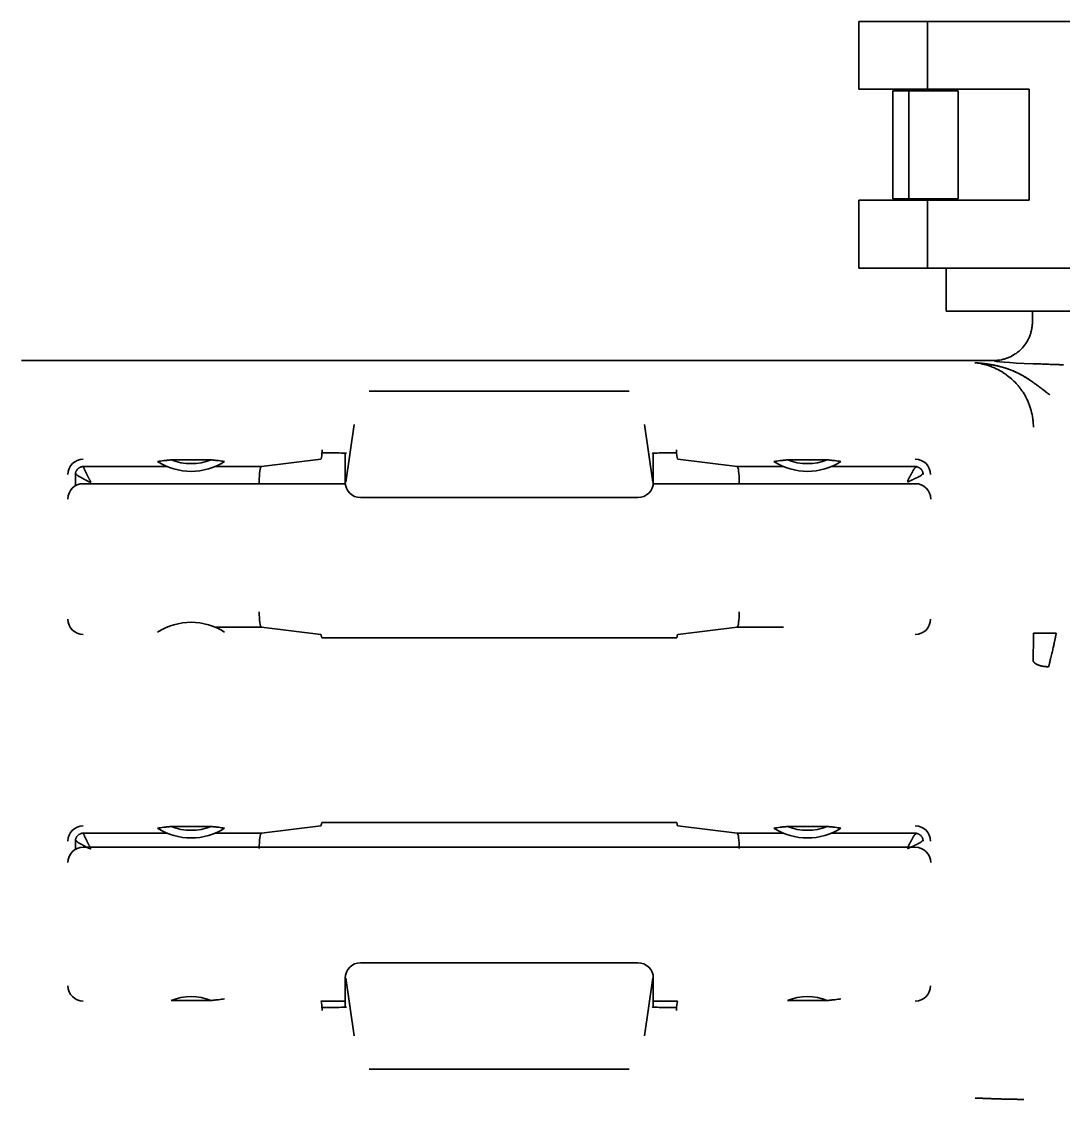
# Model space of a CAD drawing. Header units: inches. Extents: x 885 to 6823, y 710 to 5493.
# Drawn here: x 6656.46 to 6690.27, y 2264.87 to 2299.86 of the extents above; entities that cross this region are included whole.
import ezdxf

# ---------------------------------------------------------------- set-up
doc = ezdxf.new("R2010")
doc.units = ezdxf.units.IN
doc.layers.add('1', color=7, linetype='Continuous', true_color=0xffffff)

msp = doc.modelspace()

# ---------------------------------------------------------------- linework, layer by layer
at = {"layer": '1', "color": 7, "linetype": 'Continuous', "lineweight": 35}
for p, q in [((6683.629, 2299.856), (6685.609, 2299.856)), ((6683.629, 2299.856), (6683.629, 2297.656)), ((6685.609, 2299.856), (6685.858, 2299.856)), ((6685.858, 2299.856), (6699.058, 2299.856)), ((6685.858, 2299.856), (6685.858, 2297.656)), ((6685.609, 2297.656), (6683.629, 2297.656)), ((6684.728, 2297.606), (6685.248, 2297.606)), ((6684.728, 2297.606), (6684.728, 2294.106)), ((6685.248, 2297.606), (6685.248, 2294.106)), ((6685.248, 2297.606), (6686.648, 2297.606)), ((6685.858, 2297.656), (6685.609, 2297.656)), ((6685.858, 2297.656), (6689.158, 2297.656)), ((6686.458, 2297.658), (6686.458, 2297.606)), ((6686.648, 2297.606), (6686.849, 2297.606)), ((6686.849, 2294.106), (6686.849, 2297.606)), ((6689.158, 2297.656), (6689.158, 2294.056)), ((6683.629, 2294.056), (6685.609, 2294.056)), ((6683.629, 2294.056), (6683.629, 2291.856)), ((6685.248, 2294.106), (6684.728, 2294.106)), ((6686.648, 2294.106), (6685.248, 2294.106)), ((6685.609, 2294.056), (6685.858, 2294.056)), ((6689.158, 2294.056), (6685.858, 2294.056)), ((6685.858, 2294.056), (6685.858, 2291.856)), ((6686.458, 2294.107), (6686.458, 2294.058)), ((6686.849, 2294.106), (6686.648, 2294.106)), ((6685.609, 2291.856), (6683.629, 2291.856)), ((6685.858, 2291.856), (6685.609, 2291.856)), ((6699.058, 2291.856), (6685.858, 2291.856)), ((6686.458, 2291.857), (6686.458, 2290.456)), ((6686.458, 2290.456), (6692.458, 2290.456)), ((6689.258, 2290.456), (6689.258, 2290.106)), ((6656.457, 2288.856), (6688.008, 2288.856)), ((6667.738, 2287.856), (6667.995, 2287.856)), ((6667.995, 2287.856), (6675.921, 2287.856)), ((6675.921, 2287.856), (6676.179, 2287.856)), ((6666.975, 2284.906), (6667.248, 2286.78)), ((6676.668, 2286.78), (6676.942, 2284.906)), ((6661.312, 2285.629), (6662.605, 2285.629)), ((6664.238, 2285.411), (6666.166, 2285.65)), ((6666.207, 2285.856), (6666.205, 2285.855)), ((6666.207, 2285.95), (6666.207, 2285.856)), ((6666.207, 2285.856), (6666.5, 2285.856)), ((6666.958, 2285.845), (6666.958, 2284.906)), ((6676.958, 2284.906), (6676.958, 2285.845)), ((6677.416, 2285.856), (6677.71, 2285.856)), ((6677.71, 2285.856), (6677.71, 2285.95)), ((6677.712, 2285.855), (6677.71, 2285.856)), ((6677.751, 2285.65), (6679.678, 2285.411)), ((6681.312, 2285.629), (6682.605, 2285.629)), ((6658.458, 2285.411), (6661.185, 2285.411)), ((6662.731, 2285.411), (6664.238, 2285.411)), ((6679.678, 2285.411), (6681.185, 2285.411)), ((6658.203, 2284.785), (6658.203, 2285.156)), ((6658.458, 2284.856), (6666.961, 2284.856)), ((6664.169, 2284.855), (6664.169, 2284.911)), ((6676.955, 2284.856), (6685.458, 2284.856)), ((6679.747, 2284.911), (6679.747, 2284.855)), ((6667.473, 2284.406), (6667.46, 2284.406)), ((6667.753, 2284.406), (6667.473, 2284.406)), ((6676.163, 2284.406), (6667.753, 2284.406)), ((6676.443, 2284.406), (6676.163, 2284.406)), ((6676.456, 2284.406), (6676.443, 2284.406)), ((6664.238, 2280.2), (6662.731, 2280.2)), ((6666.166, 2279.961), (6664.238, 2280.2)), ((6679.678, 2280.2), (6677.751, 2279.961)), ((6681.185, 2280.2), (6679.678, 2280.2)), ((6666.199, 2279.853), (6677.72, 2279.853)), ((6661.312, 2273.729), (6662.605, 2273.729)), ((6664.238, 2273.511), (6666.166, 2273.75)), ((6677.719, 2273.858), (6666.198, 2273.858)), ((6677.751, 2273.75), (6679.678, 2273.511)), ((6681.312, 2273.729), (6682.605, 2273.729)), ((6658.458, 2273.511), (6661.185, 2273.511)), ((6662.731, 2273.511), (6664.238, 2273.511)), ((6679.678, 2273.511), (6681.185, 2273.511)), ((6658.203, 2272.985), (6658.203, 2273.256)), ((6658.458, 2273.056), (6685.458, 2273.056)), ((6667.46, 2269.306), (6667.473, 2269.306)), ((6667.473, 2269.306), (6667.753, 2269.306)), ((6667.753, 2269.306), (6676.163, 2269.306)), ((6676.163, 2269.306), (6676.443, 2269.306)), ((6676.443, 2269.306), (6676.456, 2269.306)), ((6666.958, 2268.806), (6666.958, 2267.866)), ((6667.248, 2266.931), (6666.975, 2268.806)), ((6676.942, 2268.806), (6676.668, 2266.931)), ((6676.958, 2267.866), (6676.958, 2268.806)), ((6662.605, 2268.082), (6661.312, 2268.082)), ((6666.959, 2268.056), (6666.173, 2268.056)), ((6666.205, 2267.856), (6666.207, 2267.856)), ((6666.5, 2267.856), (6666.207, 2267.856)), ((6666.207, 2267.856), (6666.207, 2267.761)), ((6677.744, 2268.056), (6676.958, 2268.056)), ((6677.71, 2267.856), (6677.416, 2267.856)), ((6677.71, 2267.856), (6677.712, 2267.856)), ((6677.71, 2267.761), (6677.71, 2267.856)), ((6682.605, 2268.082), (6681.312, 2268.082)), ((6667.995, 2265.856), (6667.738, 2265.856)), ((6675.921, 2265.856), (6667.995, 2265.856)), ((6676.179, 2265.856), (6675.921, 2265.856))]:
    msp.add_line(p, q, dxfattribs=at)
for centre, radius, start, end in [((6658.458, 2285.156), 0.495, 90, 180), ((6661.958, 2287.256), 1.75, 248.3173, 291.6827), ((6681.958, 2287.256), 1.75, 248.3179, 291.6822), ((6685.458, 2285.156), 0.495, 0, 90), ((6661.958, 2287.256), 2, 237.0634, 302.9366), ((6681.958, 2287.256), 2, 237.0635, 302.9365), ((6658.458, 2284.356), 0.5, 90, 180), ((6685.458, 2284.356), 0.5, 0, 90), ((6658.458, 2280.456), 0.495, 180, 270), ((6685.458, 2280.456), 0.495, 270, 0), ((6661.958, 2278.356), 2, 57.0633, 122.9367), ((6658.458, 2273.256), 0.495, 90, 180), ((6661.958, 2275.356), 1.75, 248.3177, 291.6823), ((6681.958, 2275.356), 1.75, 248.3177, 291.6824), ((6685.458, 2273.256), 0.495, 0, 90), ((6661.958, 2275.356), 2, 237.0634, 302.9361), ((6681.958, 2275.356), 2, 237.0634, 302.9361), ((6658.458, 2272.556), 0.5, 90, 180), ((6685.458, 2272.556), 0.5, 0, 90), ((6658.458, 2268.556), 0.495, 180, 270), ((6685.458, 2268.556), 0.495, 270, 0), ((6661.958, 2266.456), 1.75, 68.3179, 111.682), ((6681.958, 2266.456), 1.75, 68.3178, 111.6821)]:
    msp.add_arc(centre, radius, start, end, dxfattribs=at)
for centre, major_axis, ratio, start_param, end_param in [((6692.458, 2288.857), (-4.45, 0), 0.034921, 0.009805, 0.776188), ((6666.165, 2285.95), (0, 0.3), 0.140541, 3.159046, 4.390211), ((6666.165, 2285.95), (0, 0.3), 0.140541, 4.390211, 4.712389), ((6666.5, 2285.838), (-0.5, 0), 0.034921, 3.228859, 4.712389), ((6677.416, 2285.838), (-0.5, 0), 0.034921, 4.712389, 6.195919), ((6677.752, 2285.95), (0, 0.3), 0.140541, 1.570796, 1.892975), ((6677.752, 2285.95), (0, 0.3), 0.140541, 1.892975, 3.124139), ((6664.239, 2284.911), (0, 0.5), 0.140541, 0.017453, 1.570796), ((6679.677, 2284.911), (0, 0.5), 0.140541, 4.712389, 6.265732), ((6667.46, 2284.906), (0.502, 0), 0.996195, 3.141593, 4.712389), ((6676.456, 2284.906), (0.502, 0), 0.996195, 4.712389, 6.283185), ((6664.239, 2280.7), (0, 0.5), 0.140541, 1.570796, 3.124139), ((6679.677, 2280.7), (0, 0.5), 0.140541, 3.159046, 4.712389), ((6666.165, 2279.661), (0, 0.3), 0.140541, 5.412039, 6.265732), ((6677.752, 2279.661), (0, 0.3), 0.140541, 0.017453, 0.867521), ((6689.214, 2280.047), (0, 2.217), 0.034899, 4.280588, 4.695116), ((6666.165, 2274.05), (0, 0.3), 0.140541, 3.159046, 4.01396), ((6677.752, 2274.05), (0, 0.3), 0.140541, 2.269226, 3.124139), ((6664.239, 2273.011), (0, 0.5), 0.140541, 0.017453, 1.570796), ((6679.677, 2273.011), (0, 0.5), 0.140541, 4.712389, 6.265732), ((6667.46, 2268.806), (-0.502, 0), 0.996195, 4.712389, 6.283185), ((6676.456, 2268.806), (-0.502, 0), 0.996195, 3.141593, 4.712389), ((6666.165, 2267.761), (0, 0.3), 0.140541, 5.034567, 6.265732), ((6666.165, 2267.761), (0, 0.3), 0.140541, 4.712389, 5.034567), ((6666.5, 2267.873), (-0.5, 0), 0.034921, 1.570796, 3.054326), ((6677.416, 2267.873), (-0.5, 0), 0.034921, 0.087266, 1.570796), ((6677.752, 2267.761), (0, 0.3), 0.140541, 1.248618, 1.570796), ((6677.752, 2267.761), (0, 0.3), 0.140541, 0.017453, 1.248618)]:
    msp.add_ellipse(centre, major_axis=major_axis, ratio=ratio, start_param=start_param, end_param=end_param, dxfattribs=at)
for points, degree, knots in [([(6689.258, 2290.106), (6689.258, 2290.096), (6689.258, 2290.086), (6689.258, 2290.065), (6689.257, 2290.034), (6689.254, 2290.004), (6689.248, 2289.942), (6689.242, 2289.902), (6689.23, 2289.841), (6689.226, 2289.821), (6689.215, 2289.781), (6689.21, 2289.761), (6689.192, 2289.703), (6689.165, 2289.626), (6689.121, 2289.534), (6689.091, 2289.48), (6689.07, 2289.445), (6689.059, 2289.428), (6689.001, 2289.342), (6688.95, 2289.279), (6688.863, 2289.193), (6688.833, 2289.165), (6688.785, 2289.126), (6688.769, 2289.113), (6688.736, 2289.089), (6688.719, 2289.077), (6688.634, 2289.021), (6688.563, 2288.982), (6688.468, 2288.943), (6688.449, 2288.936), (6688.41, 2288.922), (6688.39, 2288.915), (6688.332, 2288.897), (6688.292, 2288.887), (6688.172, 2288.864), (6688.091, 2288.856), (6688.008, 2288.856)], 3, [0, 0, 0, 0, 0.015625, 0.015625, 0.03125, 0.0625, 0.0625, 0.125, 0.125, 0.15625, 0.15625, 0.1875, 0.1875, 0.25, 0.3125, 0.34375, 0.34375, 0.375, 0.375, 0.5, 0.5, 0.5625, 0.5625, 0.59375, 0.59375, 0.625, 0.625, 0.75, 0.75, 0.78125, 0.78125, 0.8125, 0.8125, 0.875, 0.875, 1, 1, 1, 1]), ([(6689.291, 2286.689), (6689.291, 2286.736), (6689.289, 2286.782), (6689.285, 2286.851), (6689.283, 2286.874), (6689.278, 2286.92), (6689.275, 2286.943), (6689.26, 2287.056), (6689.242, 2287.144), (6689.207, 2287.274), (6689.194, 2287.316), (6689.173, 2287.379), (6689.165, 2287.4), (6689.149, 2287.442), (6689.141, 2287.463), (6689.099, 2287.565), (6689.061, 2287.642), (6688.978, 2287.789), (6688.933, 2287.858), (6688.861, 2287.956), (6688.837, 2287.988), (6688.786, 2288.049), (6688.76, 2288.078), (6688.683, 2288.163), (6688.63, 2288.214), (6688.523, 2288.308), (6688.47, 2288.351), (6688.389, 2288.409), (6688.362, 2288.428), (6688.309, 2288.463), (6688.256, 2288.496), (6688.203, 2288.525), (6688.152, 2288.553), (6688.127, 2288.566), (6688.051, 2288.603), (6688.003, 2288.624), (6687.909, 2288.661), (6687.864, 2288.677), (6687.778, 2288.705), (6687.736, 2288.717), (6687.676, 2288.732), (6687.656, 2288.736), (6687.618, 2288.745), (6687.599, 2288.749), (6687.508, 2288.767), (6687.443, 2288.776), (6687.386, 2288.782)], 3, [0, 0, 0, 0, 0.03125, 0.03125, 0.046875, 0.046875, 0.0625, 0.0625, 0.125, 0.125, 0.15625, 0.15625, 0.171875, 0.171875, 0.1875, 0.1875, 0.25, 0.25, 0.3125, 0.3125, 0.34375, 0.34375, 0.375, 0.375, 0.4375, 0.4375, 0.5, 0.5, 0.53125, 0.53125, 0.5625, 0.59375, 0.59375, 0.625, 0.625, 0.6875, 0.6875, 0.75, 0.75, 0.8125, 0.8125, 0.84375, 0.84375, 0.875, 0.875, 1, 1, 1, 1]), ([(6689.83, 2287.736), (6689.822, 2287.743), (6689.804, 2287.756), (6689.776, 2287.776), (6689.748, 2287.798), (6689.719, 2287.819), (6689.689, 2287.842), (6689.659, 2287.865), (6689.628, 2287.889), (6689.596, 2287.914), (6689.563, 2287.939), (6689.529, 2287.964), (6689.494, 2287.99), (6689.459, 2288.017), (6689.423, 2288.043), (6689.386, 2288.071), (6689.348, 2288.098), (6689.315, 2288.122), (6689.285, 2288.144), (6689.258, 2288.163), (6689.228, 2288.184), (6689.195, 2288.207), (6689.16, 2288.231), (6689.121, 2288.257), (6689.08, 2288.283), (6689.035, 2288.311), (6688.988, 2288.339), (6688.938, 2288.367), (6688.884, 2288.396), (6688.828, 2288.426), (6688.769, 2288.455), (6688.706, 2288.484), (6688.641, 2288.513), (6688.594, 2288.532), (6688.567, 2288.543), (6688.56, 2288.546), (6688.552, 2288.549), (6688.544, 2288.552), (6688.537, 2288.555), (6688.528, 2288.558), (6688.52, 2288.561), (6688.512, 2288.564), (6688.503, 2288.567), (6688.494, 2288.57), (6688.485, 2288.574), (6688.476, 2288.577), (6688.466, 2288.58), (6688.457, 2288.584), (6688.447, 2288.587), (6688.437, 2288.59), (6688.426, 2288.594), (6688.416, 2288.597), (6688.405, 2288.601), (6688.394, 2288.604), (6688.383, 2288.608), (6688.372, 2288.611), (6688.361, 2288.615), (6688.349, 2288.618), (6688.337, 2288.622), (6688.325, 2288.626), (6688.313, 2288.629), (6688.301, 2288.633), (6688.289, 2288.636), (6688.276, 2288.64), (6688.263, 2288.643), (6688.25, 2288.647), (6688.237, 2288.65), (6688.224, 2288.654), (6688.21, 2288.657), (6688.196, 2288.661), (6688.183, 2288.664), (6688.169, 2288.668), (6688.155, 2288.671), (6688.14, 2288.675), (6688.126, 2288.678), (6688.111, 2288.681), (6688.096, 2288.685), (6688.082, 2288.688), (6688.066, 2288.691), (6688.051, 2288.694), (6688.036, 2288.698), (6688.02, 2288.701), (6688.005, 2288.704), (6687.989, 2288.707), (6687.973, 2288.71), (6687.957, 2288.713), (6687.941, 2288.716), (6687.925, 2288.719), (6687.908, 2288.722), (6687.892, 2288.725), (6687.875, 2288.728), (6687.858, 2288.73), (6687.842, 2288.733), (6687.825, 2288.736), (6687.808, 2288.738), (6687.791, 2288.741), (6687.773, 2288.743), (6687.756, 2288.746), (6687.739, 2288.748), (6687.721, 2288.75), (6687.704, 2288.752), (6687.686, 2288.755), (6687.668, 2288.757), (6687.651, 2288.759), (6687.633, 2288.761), (6687.615, 2288.763), (6687.598, 2288.765), (6687.58, 2288.766), (6687.562, 2288.768), (6687.545, 2288.77), (6687.527, 2288.771), (6687.509, 2288.773), (6687.491, 2288.774), (6687.474, 2288.776), (6687.456, 2288.777), (6687.438, 2288.778), (6687.421, 2288.78), (6687.403, 2288.781), (6687.392, 2288.782), (6687.386, 2288.782)], 3, [0, 0, 0, 0, 0.010322, 0.020917, 0.031783, 0.042918, 0.054322, 0.065992, 0.07793, 0.090135, 0.10261, 0.115357, 0.128381, 0.141688, 0.155285, 0.169182, 0.183389, 0.197921, 0.206997, 0.217185, 0.22844, 0.240748, 0.254097, 0.268481, 0.283899, 0.300353, 0.317855, 0.336423, 0.356083, 0.376874, 0.398842, 0.422037, 0.446392, 0.471925, 0.474589, 0.47733, 0.48015, 0.483047, 0.486022, 0.489076, 0.492208, 0.495419, 0.49871, 0.502079, 0.505528, 0.509058, 0.512668, 0.516358, 0.520129, 0.523977, 0.527903, 0.531906, 0.535987, 0.540146, 0.544384, 0.548699, 0.553094, 0.557567, 0.56212, 0.566752, 0.571465, 0.576258, 0.581131, 0.586086, 0.591123, 0.596241, 0.601442, 0.606726, 0.612094, 0.617545, 0.623081, 0.628703, 0.63441, 0.640203, 0.646083, 0.652051, 0.658108, 0.664253, 0.670488, 0.676814, 0.68323, 0.689739, 0.69634, 0.703035, 0.709824, 0.716709, 0.723689, 0.730767, 0.737942, 0.745217, 0.752591, 0.760066, 0.767642, 0.775321, 0.783104, 0.790992, 0.798986, 0.807087, 0.815295, 0.823613, 0.832032, 0.840543, 0.849148, 0.857845, 0.866637, 0.875524, 0.884506, 0.893584, 0.902759, 0.912032, 0.921403, 0.930873, 0.940443, 0.950113, 0.959885, 0.969758, 0.979735, 0.989815, 1, 1, 1, 1]), ([(6688.574, 2288.54), (6688.612, 2288.525), (6688.686, 2288.494), (6688.794, 2288.443), (6688.893, 2288.392), (6688.984, 2288.341), (6689.066, 2288.291), (6689.139, 2288.245), (6689.204, 2288.201), (6689.259, 2288.162), (6689.301, 2288.132), (6689.33, 2288.111), (6689.351, 2288.096), (6689.371, 2288.082), (6689.391, 2288.067), (6689.411, 2288.052), (6689.431, 2288.038), (6689.45, 2288.023), (6689.47, 2288.009), (6689.489, 2287.994), (6689.508, 2287.98), (6689.527, 2287.965), (6689.545, 2287.951), (6689.564, 2287.937), (6689.582, 2287.924), (6689.6, 2287.91), (6689.618, 2287.896), (6689.635, 2287.883), (6689.653, 2287.87), (6689.67, 2287.857), (6689.687, 2287.844), (6689.704, 2287.831), (6689.72, 2287.818), (6689.737, 2287.806), (6689.753, 2287.794), (6689.769, 2287.782), (6689.785, 2287.77), (6689.8, 2287.759), (6689.815, 2287.747), (6689.825, 2287.74), (6689.83, 2287.736)], 3, [0, 0, 0, 0, 0.091422, 0.175833, 0.253671, 0.32502, 0.389385, 0.447018, 0.498074, 0.542594, 0.580538, 0.596951, 0.613223, 0.629358, 0.645359, 0.661229, 0.676972, 0.692588, 0.70808, 0.723451, 0.738696, 0.753789, 0.768726, 0.78351, 0.798141, 0.812623, 0.826956, 0.841142, 0.855183, 0.869079, 0.882831, 0.89644, 0.909905, 0.923229, 0.936409, 0.949447, 0.962327, 0.975045, 0.987602, 1, 1, 1, 1]), ([(6690.266, 2288.716), (6690.256, 2288.716), (6690.246, 2288.716), (6690.227, 2288.717), (6690.197, 2288.717), (6690.167, 2288.718), (6690.107, 2288.72), (6690.066, 2288.721), (6689.944, 2288.725), (6689.861, 2288.728), (6689.696, 2288.735), (6689.612, 2288.738), (6689.488, 2288.743), (6689.447, 2288.744), (6689.365, 2288.746), (6689.324, 2288.747), (6689.283, 2288.748)], 3, [0, 0, 0, 0, 0.03125, 0.03125, 0.0625, 0.125, 0.125, 0.25, 0.25, 0.5, 0.5, 0.75, 0.75, 0.875, 0.875, 1, 1, 1, 1]), ([(6660.871, 2285.577), (6660.903, 2285.581), (6660.935, 2285.586), (6661.002, 2285.594), (6661.037, 2285.599), (6661.108, 2285.608), (6661.146, 2285.612), (6661.225, 2285.621), (6661.267, 2285.625), (6661.312, 2285.629)], 3, [0, 0, 0, 0, 0.25, 0.25, 0.5, 0.5, 0.75, 0.75, 1, 1, 1, 1]), ([(6662.605, 2285.629), (6662.65, 2285.625), (6662.692, 2285.621), (6662.771, 2285.612), (6662.808, 2285.608), (6662.88, 2285.599), (6662.915, 2285.594), (6662.982, 2285.586), (6663.014, 2285.581), (6663.046, 2285.577)], 3, [0, 0, 0, 0, 0.25, 0.25, 0.5, 0.5, 0.75, 0.75, 1, 1, 1, 1]), ([(6680.871, 2285.577), (6680.903, 2285.581), (6680.935, 2285.586), (6681.002, 2285.594), (6681.037, 2285.599), (6681.108, 2285.608), (6681.146, 2285.612), (6681.225, 2285.621), (6681.267, 2285.625), (6681.312, 2285.629)], 3, [0, 0, 0, 0, 0.25, 0.25, 0.5, 0.5, 0.75, 0.75, 1, 1, 1, 1]), ([(6682.605, 2285.629), (6682.65, 2285.625), (6682.692, 2285.621), (6682.771, 2285.612), (6682.808, 2285.608), (6682.88, 2285.599), (6682.915, 2285.594), (6682.982, 2285.586), (6683.014, 2285.581), (6683.046, 2285.577)], 3, [0, 0, 0, 0, 0.25, 0.25, 0.5, 0.5, 0.75, 0.75, 1, 1, 1, 1]), ([(6658.203, 2285.156), (6658.203, 2285.172), (6658.205, 2285.189), (6658.21, 2285.214), (6658.212, 2285.222), (6658.217, 2285.238), (6658.223, 2285.255), (6658.231, 2285.27), (6658.239, 2285.285), (6658.244, 2285.293), (6658.258, 2285.314), (6658.27, 2285.327), (6658.288, 2285.345), (6658.295, 2285.351), (6658.309, 2285.362), (6658.323, 2285.372), (6658.338, 2285.38), (6658.353, 2285.388), (6658.361, 2285.391), (6658.385, 2285.4), (6658.401, 2285.404), (6658.426, 2285.409), (6658.434, 2285.41), (6658.45, 2285.411), (6658.458, 2285.411), (6658.465, 2285.411)], 3, [0, 0, 0, 0, 0.125, 0.125, 0.1875, 0.1875, 0.25, 0.3125, 0.3125, 0.375, 0.375, 0.5, 0.5, 0.5625, 0.5625, 0.625, 0.6875, 0.6875, 0.75, 0.75, 0.875, 0.875, 0.9375, 0.9375, 1, 1, 1, 1]), ([(6658.458, 2285.411), (6658.458, 2285.41), (6658.459, 2285.41), (6658.459, 2285.409), (6658.459, 2285.408), (6658.46, 2285.407), (6658.461, 2285.405), (6658.461, 2285.403), (6658.462, 2285.402), (6658.463, 2285.4), (6658.464, 2285.397), (6658.465, 2285.395), (6658.466, 2285.392), (6658.467, 2285.389), (6658.469, 2285.386), (6658.47, 2285.383), (6658.472, 2285.38), (6658.473, 2285.376), (6658.475, 2285.372), (6658.477, 2285.368), (6658.479, 2285.364), (6658.481, 2285.36), (6658.483, 2285.355), (6658.485, 2285.35), (6658.488, 2285.345), (6658.49, 2285.34), (6658.493, 2285.334), (6658.495, 2285.329), (6658.498, 2285.323), (6658.501, 2285.317), (6658.503, 2285.311), (6658.506, 2285.305), (6658.509, 2285.298), (6658.513, 2285.291), (6658.516, 2285.284), (6658.519, 2285.277), (6658.523, 2285.27), (6658.526, 2285.263), (6658.53, 2285.255), (6658.534, 2285.246), (6658.539, 2285.234), (6658.546, 2285.221), (6658.553, 2285.207), (6658.56, 2285.193), (6658.567, 2285.178), (6658.574, 2285.162), (6658.582, 2285.146), (6658.591, 2285.129), (6658.599, 2285.112), (6658.608, 2285.094), (6658.617, 2285.076), (6658.627, 2285.057), (6658.637, 2285.037), (6658.647, 2285.017), (6658.658, 2284.997), (6658.668, 2284.976), (6658.68, 2284.955), (6658.691, 2284.933), (6658.699, 2284.918), (6658.703, 2284.911)], 3, [0, 0, 0, 0, 0.035799, 0.047787, 0.059806, 0.071855, 0.083935, 0.096049, 0.108196, 0.120378, 0.132596, 0.144851, 0.157144, 0.169476, 0.181847, 0.19426, 0.206714, 0.219211, 0.231751, 0.244336, 0.256967, 0.269644, 0.282368, 0.295141, 0.307962, 0.320834, 0.333757, 0.346731, 0.359758, 0.372838, 0.385972, 0.399161, 0.412406, 0.425708, 0.439067, 0.452484, 0.46596, 0.479496, 0.493092, 0.506749, 0.52844, 0.550594, 0.573213, 0.596299, 0.619855, 0.643883, 0.668385, 0.693363, 0.718819, 0.744755, 0.771172, 0.798071, 0.825455, 0.853325, 0.881681, 0.910526, 0.93986, 0.969684, 1, 1, 1, 1]), ([(6685.214, 2284.911), (6685.214, 2284.912), (6685.213, 2284.913), (6685.213, 2284.914), (6685.212, 2284.916), (6685.212, 2284.918), (6685.212, 2284.921), (6685.212, 2284.923), (6685.212, 2284.926), (6685.212, 2284.928), (6685.212, 2284.931), (6685.213, 2284.934), (6685.214, 2284.938), (6685.214, 2284.941), (6685.215, 2284.945), (6685.216, 2284.949), (6685.218, 2284.953), (6685.219, 2284.957), (6685.221, 2284.962), (6685.222, 2284.966), (6685.224, 2284.971), (6685.226, 2284.976), (6685.228, 2284.981), (6685.23, 2284.986), (6685.233, 2284.992), (6685.235, 2284.998), (6685.238, 2285.003), (6685.241, 2285.009), (6685.244, 2285.016), (6685.247, 2285.022), (6685.25, 2285.028), (6685.254, 2285.035), (6685.257, 2285.042), (6685.261, 2285.049), (6685.265, 2285.056), (6685.269, 2285.063), (6685.273, 2285.07), (6685.277, 2285.078), (6685.281, 2285.085), (6685.285, 2285.091), (6685.288, 2285.098), (6685.292, 2285.105), (6685.296, 2285.111), (6685.299, 2285.117), (6685.302, 2285.124), (6685.306, 2285.13), (6685.309, 2285.135), (6685.312, 2285.141), (6685.315, 2285.147), (6685.319, 2285.152), (6685.322, 2285.157), (6685.324, 2285.163), (6685.327, 2285.168), (6685.33, 2285.173), (6685.333, 2285.177), (6685.335, 2285.182), (6685.338, 2285.186), (6685.34, 2285.191), (6685.343, 2285.195), (6685.345, 2285.199), (6685.347, 2285.203), (6685.349, 2285.207), (6685.352, 2285.211), (6685.354, 2285.215), (6685.356, 2285.218), (6685.357, 2285.222), (6685.359, 2285.225), (6685.361, 2285.228), (6685.363, 2285.231), (6685.364, 2285.234), (6685.366, 2285.237), (6685.367, 2285.24), (6685.368, 2285.243), (6685.37, 2285.245), (6685.371, 2285.248), (6685.372, 2285.25), (6685.374, 2285.255), (6685.377, 2285.261), (6685.381, 2285.27), (6685.385, 2285.278), (6685.389, 2285.286), (6685.394, 2285.294), (6685.398, 2285.302), (6685.403, 2285.309), (6685.407, 2285.316), (6685.412, 2285.323), (6685.417, 2285.33), (6685.422, 2285.337), (6685.427, 2285.343), (6685.432, 2285.349), (6685.437, 2285.355), (6685.442, 2285.36), (6685.447, 2285.365), (6685.453, 2285.37), (6685.458, 2285.375), (6685.464, 2285.379), (6685.469, 2285.383), (6685.474, 2285.387), (6685.478, 2285.39), (6685.482, 2285.393), (6685.485, 2285.395), (6685.487, 2285.397), (6685.488, 2285.399), (6685.489, 2285.401), (6685.489, 2285.402), (6685.488, 2285.404), (6685.487, 2285.405), (6685.485, 2285.406), (6685.482, 2285.407), (6685.479, 2285.408), (6685.475, 2285.408), (6685.47, 2285.409), (6685.464, 2285.409), (6685.46, 2285.409), (6685.458, 2285.41)], 3, [0, 0, 0, 0, 0.002036, 0.004206, 0.00654, 0.00906, 0.011784, 0.014727, 0.017899, 0.021311, 0.02497, 0.028881, 0.033049, 0.037478, 0.042173, 0.047135, 0.052366, 0.05787, 0.063648, 0.0697, 0.076029, 0.082636, 0.089522, 0.096686, 0.104132, 0.111858, 0.119866, 0.128156, 0.136729, 0.145585, 0.154725, 0.164149, 0.173857, 0.18385, 0.194128, 0.204691, 0.215337, 0.225816, 0.23613, 0.246276, 0.256256, 0.266069, 0.275716, 0.285196, 0.294509, 0.303656, 0.312637, 0.321451, 0.330098, 0.33858, 0.346895, 0.355044, 0.363027, 0.370843, 0.378494, 0.385979, 0.393297, 0.40045, 0.407437, 0.414259, 0.420915, 0.427405, 0.433731, 0.439891, 0.445886, 0.451715, 0.457381, 0.462881, 0.468217, 0.473389, 0.478397, 0.483241, 0.487921, 0.492439, 0.496793, 0.500985, 0.505015, 0.52063, 0.536288, 0.551989, 0.567734, 0.583524, 0.599359, 0.615239, 0.631166, 0.64714, 0.663162, 0.679232, 0.695351, 0.711519, 0.727737, 0.744006, 0.760326, 0.776698, 0.793122, 0.8096, 0.82613, 0.840343, 0.853806, 0.866544, 0.87859, 0.889981, 0.90076, 0.910979, 0.920699, 0.92999, 0.938932, 0.947617, 0.956141, 0.96461, 0.973129, 0.981802, 0.990729, 1, 1, 1, 1]), ([(6685.458, 2285.41), (6685.474, 2285.41), (6685.491, 2285.409), (6685.515, 2285.404), (6685.524, 2285.402), (6685.54, 2285.397), (6685.556, 2285.391), (6685.571, 2285.384), (6685.586, 2285.376), (6685.593, 2285.372), (6685.614, 2285.357), (6685.627, 2285.347), (6685.645, 2285.328), (6685.651, 2285.322), (6685.662, 2285.309), (6685.672, 2285.295), (6685.68, 2285.281), (6685.688, 2285.266), (6685.692, 2285.258), (6685.701, 2285.235), (6685.706, 2285.219), (6685.71, 2285.195), (6685.711, 2285.187), (6685.713, 2285.171), (6685.713, 2285.163), (6685.713, 2285.156)], 3, [0, 0, 0, 0, 0.125, 0.125, 0.1875, 0.1875, 0.25, 0.3125, 0.3125, 0.375, 0.375, 0.5, 0.5, 0.5625, 0.5625, 0.625, 0.6875, 0.6875, 0.75, 0.75, 0.875, 0.875, 0.9375, 0.9375, 1, 1, 1, 1]), ([(6658.703, 2284.911), (6658.702, 2284.911), (6658.701, 2284.911), (6658.699, 2284.91), (6658.698, 2284.909), (6658.695, 2284.909), (6658.693, 2284.909), (6658.691, 2284.909), (6658.688, 2284.909), (6658.686, 2284.909), (6658.683, 2284.91), (6658.679, 2284.91), (6658.676, 2284.911), (6658.673, 2284.912), (6658.669, 2284.913), (6658.665, 2284.914), (6658.661, 2284.915), (6658.657, 2284.916), (6658.652, 2284.918), (6658.648, 2284.92), (6658.643, 2284.921), (6658.638, 2284.923), (6658.633, 2284.925), (6658.627, 2284.928), (6658.622, 2284.93), (6658.616, 2284.933), (6658.61, 2284.935), (6658.604, 2284.938), (6658.598, 2284.941), (6658.592, 2284.944), (6658.585, 2284.948), (6658.579, 2284.951), (6658.572, 2284.955), (6658.565, 2284.958), (6658.558, 2284.962), (6658.551, 2284.966), (6658.543, 2284.97), (6658.536, 2284.974), (6658.529, 2284.978), (6658.522, 2284.982), (6658.516, 2284.986), (6658.509, 2284.989), (6658.503, 2284.993), (6658.496, 2284.996), (6658.49, 2285), (6658.484, 2285.003), (6658.478, 2285.006), (6658.473, 2285.01), (6658.467, 2285.013), (6658.462, 2285.016), (6658.456, 2285.019), (6658.451, 2285.022), (6658.446, 2285.025), (6658.441, 2285.027), (6658.436, 2285.03), (6658.432, 2285.033), (6658.427, 2285.035), (6658.423, 2285.038), (6658.419, 2285.04), (6658.415, 2285.042), (6658.411, 2285.045), (6658.407, 2285.047), (6658.403, 2285.049), (6658.399, 2285.051), (6658.396, 2285.053), (6658.392, 2285.055), (6658.389, 2285.056), (6658.386, 2285.058), (6658.383, 2285.06), (6658.38, 2285.061), (6658.377, 2285.063), (6658.374, 2285.064), (6658.371, 2285.066), (6658.369, 2285.067), (6658.366, 2285.068), (6658.364, 2285.069), (6658.359, 2285.071), (6658.353, 2285.074), (6658.344, 2285.078), (6658.336, 2285.082), (6658.328, 2285.087), (6658.32, 2285.091), (6658.312, 2285.095), (6658.305, 2285.1), (6658.298, 2285.105), (6658.291, 2285.109), (6658.284, 2285.114), (6658.277, 2285.119), (6658.271, 2285.124), (6658.265, 2285.129), (6658.259, 2285.134), (6658.254, 2285.139), (6658.249, 2285.145), (6658.244, 2285.15), (6658.239, 2285.156), (6658.234, 2285.161), (6658.231, 2285.167), (6658.227, 2285.172), (6658.224, 2285.176), (6658.221, 2285.179), (6658.219, 2285.182), (6658.217, 2285.184), (6658.215, 2285.185), (6658.213, 2285.186), (6658.211, 2285.186), (6658.21, 2285.185), (6658.209, 2285.184), (6658.208, 2285.182), (6658.207, 2285.179), (6658.206, 2285.176), (6658.206, 2285.172), (6658.205, 2285.167), (6658.205, 2285.162), (6658.204, 2285.158), (6658.204, 2285.156)], 3, [0, 0, 0, 0, 0.002036, 0.004206, 0.00654, 0.00906, 0.011784, 0.014727, 0.017899, 0.021311, 0.02497, 0.028881, 0.033049, 0.037478, 0.042173, 0.047135, 0.052366, 0.05787, 0.063648, 0.0697, 0.076029, 0.082636, 0.089522, 0.096687, 0.104132, 0.111858, 0.119866, 0.128156, 0.136729, 0.145585, 0.154725, 0.164149, 0.173857, 0.18385, 0.194128, 0.204691, 0.215337, 0.225817, 0.23613, 0.246276, 0.256256, 0.266069, 0.275716, 0.285196, 0.294509, 0.303656, 0.312637, 0.321451, 0.330098, 0.33858, 0.346895, 0.355044, 0.363027, 0.370843, 0.378494, 0.385979, 0.393297, 0.40045, 0.407437, 0.414259, 0.420915, 0.427406, 0.433731, 0.439891, 0.445886, 0.451716, 0.457381, 0.462881, 0.468217, 0.473389, 0.478397, 0.483241, 0.487921, 0.492439, 0.496793, 0.500985, 0.505015, 0.52063, 0.536288, 0.551989, 0.567735, 0.583524, 0.599359, 0.61524, 0.631167, 0.647141, 0.663162, 0.679232, 0.695351, 0.711519, 0.727737, 0.744006, 0.760326, 0.776698, 0.793123, 0.8096, 0.82613, 0.840343, 0.853806, 0.866544, 0.87859, 0.889981, 0.90076, 0.910979, 0.920699, 0.92999, 0.938932, 0.947617, 0.956141, 0.96461, 0.973129, 0.981802, 0.990729, 1, 1, 1, 1]), ([(6685.713, 2285.156), (6685.713, 2285.157), (6685.713, 2285.159), (6685.713, 2285.162), (6685.713, 2285.165), (6685.713, 2285.168), (6685.712, 2285.17), (6685.712, 2285.172), (6685.712, 2285.174), (6685.711, 2285.176), (6685.711, 2285.178), (6685.711, 2285.179), (6685.71, 2285.18), (6685.709, 2285.181), (6685.709, 2285.182), (6685.708, 2285.182), (6685.707, 2285.183), (6685.707, 2285.183), (6685.706, 2285.183), (6685.705, 2285.182), (6685.704, 2285.181), (6685.703, 2285.181), (6685.701, 2285.18), (6685.7, 2285.178), (6685.699, 2285.177), (6685.697, 2285.175), (6685.696, 2285.173), (6685.694, 2285.171), (6685.692, 2285.168), (6685.69, 2285.166), (6685.688, 2285.163), (6685.686, 2285.16), (6685.684, 2285.158), (6685.682, 2285.155), (6685.679, 2285.153), (6685.677, 2285.15), (6685.674, 2285.147), (6685.672, 2285.145), (6685.669, 2285.142), (6685.666, 2285.14), (6685.663, 2285.137), (6685.661, 2285.135), (6685.658, 2285.132), (6685.655, 2285.13), (6685.651, 2285.127), (6685.648, 2285.125), (6685.645, 2285.123), (6685.642, 2285.12), (6685.638, 2285.118), (6685.635, 2285.115), (6685.631, 2285.113), (6685.628, 2285.111), (6685.624, 2285.108), (6685.62, 2285.106), (6685.616, 2285.104), (6685.613, 2285.102), (6685.609, 2285.099), (6685.605, 2285.097), (6685.601, 2285.095), (6685.596, 2285.093), (6685.592, 2285.091), (6685.588, 2285.088), (6685.584, 2285.086), (6685.579, 2285.084), (6685.575, 2285.082), (6685.57, 2285.08), (6685.566, 2285.078), (6685.56, 2285.075), (6685.553, 2285.072), (6685.543, 2285.067), (6685.531, 2285.061), (6685.518, 2285.055), (6685.504, 2285.047), (6685.487, 2285.039), (6685.469, 2285.03), (6685.448, 2285.02), (6685.426, 2285.009), (6685.402, 2284.997), (6685.375, 2284.985), (6685.347, 2284.972), (6685.32, 2284.959), (6685.296, 2284.948), (6685.275, 2284.938), (6685.257, 2284.93), (6685.242, 2284.924), (6685.23, 2284.918), (6685.222, 2284.915), (6685.217, 2284.912), (6685.215, 2284.911), (6685.214, 2284.911)], 3, [0, 0, 0, 0, 0.005316, 0.010542, 0.015696, 0.020796, 0.025861, 0.030913, 0.03597, 0.041053, 0.046182, 0.051376, 0.056652, 0.062029, 0.067524, 0.073151, 0.078926, 0.084862, 0.090971, 0.097265, 0.103754, 0.110447, 0.117354, 0.124481, 0.131837, 0.139427, 0.147257, 0.155334, 0.163661, 0.172235, 0.180869, 0.189491, 0.1981, 0.206697, 0.215283, 0.223856, 0.232417, 0.240966, 0.249503, 0.258028, 0.266541, 0.275042, 0.283531, 0.292008, 0.300474, 0.308927, 0.317369, 0.325799, 0.334218, 0.342625, 0.35102, 0.359403, 0.367775, 0.376136, 0.384485, 0.392823, 0.401149, 0.409464, 0.417767, 0.426059, 0.43434, 0.44261, 0.450868, 0.459115, 0.467351, 0.475576, 0.48379, 0.491993, 0.506755, 0.52381, 0.543164, 0.564821, 0.588783, 0.615053, 0.643632, 0.674521, 0.707721, 0.743232, 0.781056, 0.821192, 0.858696, 0.891791, 0.920478, 0.944755, 0.964623, 0.980081, 0.99113, 0.99777, 1, 1, 1, 1]), ([(6689.291, 2280.008), (6689.292, 2280.008), (6689.299, 2280.008), (6689.324, 2280.008), (6689.341, 2280.008), (6689.385, 2280.008), (6689.412, 2280.008), (6689.473, 2280.008), (6689.507, 2280.008), (6689.581, 2280.008), (6689.621, 2280.008), (6689.703, 2280.008), (6689.746, 2280.008), (6689.831, 2280.008), (6689.874, 2280.008), (6689.956, 2280.008), (6689.996, 2280.008), (6690.033, 2280.008)], 3, [0, 0, 0, 0, 0.125, 0.125, 0.25, 0.25, 0.375, 0.375, 0.5, 0.5, 0.625, 0.625, 0.75, 0.75, 0.875, 0.875, 1, 1, 1, 1]), ([(6690.033, 2280.008), (6690.032, 2280.001), (6690.029, 2279.986), (6690.025, 2279.964), (6690.02, 2279.941), (6690.016, 2279.918), (6690.011, 2279.895), (6690.007, 2279.871), (6690.002, 2279.847), (6689.997, 2279.822), (6689.992, 2279.798), (6689.987, 2279.773), (6689.981, 2279.748), (6689.976, 2279.722), (6689.97, 2279.696), (6689.957, 2279.634), (6689.934, 2279.528), (6689.906, 2279.405), (6689.874, 2279.271), (6689.85, 2279.172), (6689.828, 2279.084), (6689.815, 2279.035), (6689.804, 2278.991), (6689.793, 2278.951), (6689.787, 2278.925), (6689.784, 2278.913)], 3, [0, 0, 0, 0, 0.01957, 0.03943, 0.05958, 0.08002, 0.10075, 0.121769, 0.143077, 0.164673, 0.186558, 0.208729, 0.231186, 0.253929, 0.276956, 0.300265, 0.419812, 0.56067, 0.632825, 0.787481, 0.836749, 0.882622, 0.925112, 0.964232, 1, 1, 1, 1]), ([(6689.284, 2279.119), (6689.284, 2279.117), (6689.284, 2279.114), (6689.285, 2279.11), (6689.286, 2279.106), (6689.287, 2279.101), (6689.288, 2279.097), (6689.29, 2279.093), (6689.292, 2279.088), (6689.294, 2279.084), (6689.296, 2279.08), (6689.298, 2279.075), (6689.301, 2279.071), (6689.304, 2279.067), (6689.307, 2279.063), (6689.31, 2279.059), (6689.314, 2279.055), (6689.317, 2279.05), (6689.321, 2279.046), (6689.325, 2279.042), (6689.33, 2279.038), (6689.334, 2279.034), (6689.339, 2279.031), (6689.344, 2279.027), (6689.349, 2279.023), (6689.354, 2279.019), (6689.359, 2279.015), (6689.365, 2279.012), (6689.371, 2279.008), (6689.377, 2279.005), (6689.383, 2279.001), (6689.389, 2278.998), (6689.396, 2278.994), (6689.402, 2278.991), (6689.409, 2278.988), (6689.416, 2278.984), (6689.423, 2278.981), (6689.43, 2278.978), (6689.437, 2278.975), (6689.445, 2278.972), (6689.452, 2278.969), (6689.46, 2278.966), (6689.468, 2278.963), (6689.476, 2278.961), (6689.484, 2278.958), (6689.492, 2278.955), (6689.501, 2278.953), (6689.509, 2278.95), (6689.518, 2278.948), (6689.526, 2278.946), (6689.535, 2278.944), (6689.544, 2278.941), (6689.553, 2278.939), (6689.562, 2278.937), (6689.571, 2278.935), (6689.58, 2278.934), (6689.589, 2278.932), (6689.599, 2278.93), (6689.608, 2278.929), (6689.618, 2278.927), (6689.627, 2278.926), (6689.637, 2278.924), (6689.646, 2278.923), (6689.656, 2278.922), (6689.666, 2278.921), (6689.675, 2278.919), (6689.685, 2278.918), (6689.695, 2278.918), (6689.705, 2278.917), (6689.714, 2278.916), (6689.724, 2278.915), (6689.734, 2278.915), (6689.744, 2278.914), (6689.754, 2278.914), (6689.764, 2278.914), (6689.774, 2278.913), (6689.78, 2278.913), (6689.784, 2278.913)], 3, [0, 0, 0, 0, 0.01384, 0.027666, 0.041479, 0.055278, 0.069063, 0.082835, 0.096593, 0.110337, 0.124068, 0.137784, 0.151487, 0.165177, 0.178853, 0.192515, 0.206163, 0.219798, 0.233418, 0.247026, 0.260619, 0.274199, 0.287765, 0.301318, 0.314856, 0.328382, 0.341893, 0.355391, 0.368875, 0.382345, 0.395801, 0.409244, 0.422673, 0.436089, 0.449491, 0.462879, 0.476253, 0.489614, 0.502961, 0.516294, 0.529614, 0.54292, 0.556212, 0.56949, 0.582755, 0.596006, 0.609244, 0.622468, 0.635678, 0.648874, 0.662057, 0.675226, 0.688381, 0.701522, 0.71465, 0.727765, 0.740865, 0.753952, 0.767025, 0.780084, 0.79313, 0.806162, 0.819181, 0.832185, 0.845176, 0.858153, 0.871117, 0.884067, 0.897003, 0.909926, 0.922834, 0.93573, 0.948611, 0.961479, 0.974333, 0.987173, 1, 1, 1, 1]), ([(6660.871, 2273.677), (6660.903, 2273.681), (6660.935, 2273.686), (6661.002, 2273.694), (6661.037, 2273.699), (6661.108, 2273.708), (6661.146, 2273.712), (6661.225, 2273.721), (6661.267, 2273.725), (6661.312, 2273.729)], 3, [0, 0, 0, 0, 0.25, 0.25, 0.5, 0.5, 0.75, 0.75, 1, 1, 1, 1]), ([(6662.605, 2273.729), (6662.65, 2273.725), (6662.692, 2273.721), (6662.771, 2273.712), (6662.808, 2273.708), (6662.88, 2273.699), (6662.915, 2273.694), (6662.982, 2273.686), (6663.014, 2273.681), (6663.046, 2273.677)], 3, [0, 0, 0, 0, 0.25, 0.25, 0.5, 0.5, 0.75, 0.75, 1, 1, 1, 1]), ([(6680.871, 2273.677), (6680.903, 2273.681), (6680.935, 2273.686), (6681.002, 2273.694), (6681.037, 2273.699), (6681.108, 2273.708), (6681.146, 2273.712), (6681.225, 2273.721), (6681.267, 2273.725), (6681.312, 2273.729)], 3, [0, 0, 0, 0, 0.25, 0.25, 0.5, 0.5, 0.75, 0.75, 1, 1, 1, 1]), ([(6682.605, 2273.729), (6682.65, 2273.725), (6682.692, 2273.721), (6682.771, 2273.712), (6682.808, 2273.708), (6682.88, 2273.699), (6682.915, 2273.694), (6682.982, 2273.686), (6683.014, 2273.681), (6683.046, 2273.677)], 3, [0, 0, 0, 0, 0.25, 0.25, 0.5, 0.5, 0.75, 0.75, 1, 1, 1, 1]), ([(6658.203, 2273.256), (6658.203, 2273.272), (6658.205, 2273.289), (6658.21, 2273.314), (6658.212, 2273.322), (6658.217, 2273.338), (6658.223, 2273.355), (6658.231, 2273.37), (6658.239, 2273.385), (6658.244, 2273.393), (6658.258, 2273.414), (6658.27, 2273.427), (6658.288, 2273.445), (6658.295, 2273.451), (6658.309, 2273.462), (6658.323, 2273.472), (6658.338, 2273.48), (6658.353, 2273.488), (6658.361, 2273.491), (6658.385, 2273.5), (6658.401, 2273.504), (6658.426, 2273.509), (6658.434, 2273.51), (6658.45, 2273.511), (6658.458, 2273.511), (6658.465, 2273.511)], 3, [0, 0, 0, 0, 0.125, 0.125, 0.1875, 0.1875, 0.25, 0.3125, 0.3125, 0.375, 0.375, 0.5, 0.5, 0.5625, 0.5625, 0.625, 0.6875, 0.6875, 0.75, 0.75, 0.875, 0.875, 0.9375, 0.9375, 1, 1, 1, 1]), ([(6658.458, 2273.511), (6658.458, 2273.51), (6658.459, 2273.51), (6658.459, 2273.509), (6658.459, 2273.508), (6658.46, 2273.507), (6658.461, 2273.505), (6658.461, 2273.503), (6658.462, 2273.502), (6658.463, 2273.5), (6658.464, 2273.497), (6658.465, 2273.495), (6658.466, 2273.492), (6658.467, 2273.489), (6658.469, 2273.486), (6658.47, 2273.483), (6658.472, 2273.48), (6658.473, 2273.476), (6658.475, 2273.472), (6658.477, 2273.468), (6658.479, 2273.464), (6658.481, 2273.46), (6658.483, 2273.455), (6658.485, 2273.45), (6658.488, 2273.445), (6658.49, 2273.44), (6658.493, 2273.434), (6658.495, 2273.429), (6658.498, 2273.423), (6658.501, 2273.417), (6658.503, 2273.411), (6658.506, 2273.405), (6658.509, 2273.398), (6658.513, 2273.391), (6658.516, 2273.384), (6658.519, 2273.377), (6658.523, 2273.37), (6658.526, 2273.363), (6658.53, 2273.355), (6658.534, 2273.346), (6658.539, 2273.334), (6658.546, 2273.321), (6658.553, 2273.307), (6658.56, 2273.293), (6658.567, 2273.278), (6658.574, 2273.262), (6658.582, 2273.246), (6658.591, 2273.229), (6658.599, 2273.212), (6658.608, 2273.194), (6658.617, 2273.176), (6658.627, 2273.157), (6658.637, 2273.137), (6658.647, 2273.117), (6658.658, 2273.097), (6658.668, 2273.076), (6658.68, 2273.055), (6658.691, 2273.033), (6658.699, 2273.018), (6658.703, 2273.011)], 3, [0, 0, 0, 0, 0.035799, 0.047787, 0.059806, 0.071855, 0.083935, 0.096049, 0.108196, 0.120378, 0.132596, 0.144851, 0.157144, 0.169476, 0.181847, 0.19426, 0.206714, 0.219211, 0.231751, 0.244336, 0.256967, 0.269644, 0.282368, 0.295141, 0.307962, 0.320834, 0.333757, 0.346731, 0.359758, 0.372838, 0.385972, 0.399161, 0.412406, 0.425708, 0.439067, 0.452484, 0.46596, 0.479496, 0.493092, 0.506749, 0.52844, 0.550594, 0.573213, 0.596299, 0.619855, 0.643883, 0.668385, 0.693363, 0.718819, 0.744755, 0.771172, 0.798071, 0.825455, 0.853325, 0.881681, 0.910526, 0.93986, 0.969684, 1, 1, 1, 1]), ([(6685.214, 2273.011), (6685.214, 2273.012), (6685.213, 2273.013), (6685.213, 2273.014), (6685.212, 2273.016), (6685.212, 2273.018), (6685.212, 2273.021), (6685.212, 2273.023), (6685.212, 2273.026), (6685.212, 2273.028), (6685.212, 2273.031), (6685.213, 2273.034), (6685.214, 2273.038), (6685.214, 2273.041), (6685.215, 2273.045), (6685.216, 2273.049), (6685.218, 2273.053), (6685.219, 2273.057), (6685.221, 2273.062), (6685.222, 2273.066), (6685.224, 2273.071), (6685.226, 2273.076), (6685.228, 2273.081), (6685.23, 2273.086), (6685.233, 2273.092), (6685.235, 2273.098), (6685.238, 2273.103), (6685.241, 2273.109), (6685.244, 2273.116), (6685.247, 2273.122), (6685.25, 2273.128), (6685.254, 2273.135), (6685.257, 2273.142), (6685.261, 2273.149), (6685.265, 2273.156), (6685.269, 2273.163), (6685.273, 2273.17), (6685.277, 2273.178), (6685.281, 2273.185), (6685.285, 2273.191), (6685.288, 2273.198), (6685.292, 2273.205), (6685.296, 2273.211), (6685.299, 2273.217), (6685.302, 2273.224), (6685.306, 2273.23), (6685.309, 2273.235), (6685.312, 2273.241), (6685.315, 2273.247), (6685.319, 2273.252), (6685.322, 2273.257), (6685.324, 2273.263), (6685.327, 2273.268), (6685.33, 2273.273), (6685.333, 2273.277), (6685.335, 2273.282), (6685.338, 2273.286), (6685.34, 2273.291), (6685.343, 2273.295), (6685.345, 2273.299), (6685.347, 2273.303), (6685.349, 2273.307), (6685.352, 2273.311), (6685.354, 2273.315), (6685.356, 2273.318), (6685.357, 2273.322), (6685.359, 2273.325), (6685.361, 2273.328), (6685.363, 2273.331), (6685.364, 2273.334), (6685.366, 2273.337), (6685.367, 2273.34), (6685.368, 2273.343), (6685.37, 2273.345), (6685.371, 2273.348), (6685.372, 2273.35), (6685.374, 2273.355), (6685.377, 2273.361), (6685.381, 2273.37), (6685.385, 2273.378), (6685.389, 2273.386), (6685.394, 2273.394), (6685.398, 2273.402), (6685.403, 2273.409), (6685.407, 2273.416), (6685.412, 2273.423), (6685.417, 2273.43), (6685.422, 2273.437), (6685.427, 2273.443), (6685.432, 2273.449), (6685.437, 2273.455), (6685.442, 2273.46), (6685.447, 2273.465), (6685.453, 2273.47), (6685.458, 2273.475), (6685.464, 2273.479), (6685.469, 2273.483), (6685.474, 2273.487), (6685.478, 2273.49), (6685.482, 2273.493), (6685.485, 2273.495), (6685.487, 2273.497), (6685.488, 2273.499), (6685.489, 2273.501), (6685.489, 2273.502), (6685.488, 2273.504), (6685.487, 2273.505), (6685.485, 2273.506), (6685.482, 2273.507), (6685.479, 2273.508), (6685.475, 2273.508), (6685.47, 2273.509), (6685.464, 2273.509), (6685.46, 2273.509), (6685.458, 2273.51)], 3, [0, 0, 0, 0, 0.002036, 0.004206, 0.00654, 0.00906, 0.011784, 0.014727, 0.017899, 0.021311, 0.02497, 0.028881, 0.033049, 0.037478, 0.042173, 0.047135, 0.052366, 0.05787, 0.063648, 0.0697, 0.076029, 0.082636, 0.089522, 0.096686, 0.104132, 0.111858, 0.119866, 0.128156, 0.136729, 0.145585, 0.154725, 0.164149, 0.173857, 0.18385, 0.194128, 0.204691, 0.215337, 0.225816, 0.23613, 0.246276, 0.256256, 0.266069, 0.275716, 0.285196, 0.294509, 0.303656, 0.312637, 0.321451, 0.330098, 0.33858, 0.346895, 0.355044, 0.363027, 0.370843, 0.378494, 0.385979, 0.393297, 0.40045, 0.407437, 0.414259, 0.420915, 0.427405, 0.433731, 0.439891, 0.445886, 0.451715, 0.457381, 0.462881, 0.468217, 0.473389, 0.478397, 0.483241, 0.487921, 0.492439, 0.496793, 0.500985, 0.505015, 0.52063, 0.536288, 0.551989, 0.567734, 0.583524, 0.599359, 0.615239, 0.631166, 0.64714, 0.663162, 0.679232, 0.695351, 0.711519, 0.727737, 0.744006, 0.760326, 0.776698, 0.793122, 0.8096, 0.82613, 0.840343, 0.853806, 0.866544, 0.87859, 0.889981, 0.90076, 0.910979, 0.920699, 0.92999, 0.938932, 0.947617, 0.956141, 0.96461, 0.973129, 0.981802, 0.990729, 1, 1, 1, 1]), ([(6685.458, 2273.51), (6685.474, 2273.51), (6685.491, 2273.509), (6685.515, 2273.504), (6685.524, 2273.502), (6685.54, 2273.497), (6685.556, 2273.491), (6685.571, 2273.484), (6685.586, 2273.476), (6685.593, 2273.472), (6685.614, 2273.457), (6685.627, 2273.447), (6685.645, 2273.428), (6685.651, 2273.422), (6685.662, 2273.409), (6685.672, 2273.395), (6685.68, 2273.381), (6685.688, 2273.366), (6685.692, 2273.358), (6685.701, 2273.335), (6685.706, 2273.319), (6685.71, 2273.295), (6685.711, 2273.287), (6685.713, 2273.271), (6685.713, 2273.263), (6685.713, 2273.256)], 3, [0, 0, 0, 0, 0.125, 0.125, 0.1875, 0.1875, 0.25, 0.3125, 0.3125, 0.375, 0.375, 0.5, 0.5, 0.5625, 0.5625, 0.625, 0.6875, 0.6875, 0.75, 0.75, 0.875, 0.875, 0.9375, 0.9375, 1, 1, 1, 1]), ([(6658.703, 2273.011), (6658.702, 2273.011), (6658.701, 2273.011), (6658.699, 2273.01), (6658.698, 2273.009), (6658.695, 2273.009), (6658.693, 2273.009), (6658.691, 2273.009), (6658.688, 2273.009), (6658.686, 2273.009), (6658.683, 2273.01), (6658.679, 2273.01), (6658.676, 2273.011), (6658.673, 2273.012), (6658.669, 2273.013), (6658.665, 2273.014), (6658.661, 2273.015), (6658.657, 2273.016), (6658.652, 2273.018), (6658.648, 2273.02), (6658.643, 2273.021), (6658.638, 2273.023), (6658.633, 2273.025), (6658.627, 2273.028), (6658.622, 2273.03), (6658.616, 2273.033), (6658.61, 2273.035), (6658.604, 2273.038), (6658.598, 2273.041), (6658.592, 2273.044), (6658.585, 2273.048), (6658.579, 2273.051), (6658.572, 2273.055), (6658.565, 2273.058), (6658.558, 2273.062), (6658.551, 2273.066), (6658.543, 2273.07), (6658.536, 2273.074), (6658.529, 2273.078), (6658.522, 2273.082), (6658.516, 2273.086), (6658.509, 2273.089), (6658.503, 2273.093), (6658.496, 2273.096), (6658.49, 2273.1), (6658.484, 2273.103), (6658.478, 2273.106), (6658.473, 2273.11), (6658.467, 2273.113), (6658.462, 2273.116), (6658.456, 2273.119), (6658.451, 2273.122), (6658.446, 2273.125), (6658.441, 2273.127), (6658.436, 2273.13), (6658.432, 2273.133), (6658.427, 2273.135), (6658.423, 2273.138), (6658.419, 2273.14), (6658.415, 2273.142), (6658.411, 2273.145), (6658.407, 2273.147), (6658.403, 2273.149), (6658.399, 2273.151), (6658.396, 2273.153), (6658.392, 2273.155), (6658.389, 2273.156), (6658.386, 2273.158), (6658.383, 2273.16), (6658.38, 2273.161), (6658.377, 2273.163), (6658.374, 2273.164), (6658.371, 2273.166), (6658.369, 2273.167), (6658.366, 2273.168), (6658.364, 2273.169), (6658.359, 2273.171), (6658.353, 2273.174), (6658.344, 2273.178), (6658.336, 2273.182), (6658.328, 2273.187), (6658.32, 2273.191), (6658.312, 2273.195), (6658.305, 2273.2), (6658.298, 2273.205), (6658.291, 2273.209), (6658.284, 2273.214), (6658.277, 2273.219), (6658.271, 2273.224), (6658.265, 2273.229), (6658.259, 2273.234), (6658.254, 2273.239), (6658.249, 2273.245), (6658.244, 2273.25), (6658.239, 2273.256), (6658.234, 2273.261), (6658.231, 2273.267), (6658.227, 2273.272), (6658.224, 2273.276), (6658.221, 2273.279), (6658.219, 2273.282), (6658.217, 2273.284), (6658.215, 2273.285), (6658.213, 2273.286), (6658.211, 2273.286), (6658.21, 2273.285), (6658.209, 2273.284), (6658.208, 2273.282), (6658.207, 2273.279), (6658.206, 2273.276), (6658.206, 2273.272), (6658.205, 2273.267), (6658.205, 2273.262), (6658.204, 2273.258), (6658.204, 2273.256)], 3, [0, 0, 0, 0, 0.002036, 0.004206, 0.00654, 0.00906, 0.011784, 0.014727, 0.017899, 0.021311, 0.02497, 0.028881, 0.033049, 0.037478, 0.042173, 0.047135, 0.052366, 0.05787, 0.063648, 0.0697, 0.076029, 0.082636, 0.089522, 0.096687, 0.104132, 0.111858, 0.119866, 0.128156, 0.136729, 0.145585, 0.154725, 0.164149, 0.173857, 0.18385, 0.194128, 0.204691, 0.215337, 0.225817, 0.23613, 0.246276, 0.256256, 0.266069, 0.275716, 0.285196, 0.294509, 0.303656, 0.312637, 0.321451, 0.330098, 0.33858, 0.346895, 0.355044, 0.363027, 0.370843, 0.378494, 0.385979, 0.393297, 0.40045, 0.407437, 0.414259, 0.420915, 0.427406, 0.433731, 0.439891, 0.445886, 0.451716, 0.457381, 0.462881, 0.468217, 0.473389, 0.478397, 0.483241, 0.487921, 0.492439, 0.496793, 0.500985, 0.505015, 0.52063, 0.536288, 0.551989, 0.567735, 0.583524, 0.599359, 0.61524, 0.631167, 0.647141, 0.663162, 0.679232, 0.695351, 0.711519, 0.727737, 0.744006, 0.760326, 0.776698, 0.793123, 0.8096, 0.82613, 0.840343, 0.853806, 0.866544, 0.87859, 0.889981, 0.90076, 0.910979, 0.920699, 0.92999, 0.938932, 0.947617, 0.956141, 0.96461, 0.973129, 0.981802, 0.990729, 1, 1, 1, 1]), ([(6685.713, 2273.256), (6685.713, 2273.257), (6685.713, 2273.259), (6685.713, 2273.262), (6685.713, 2273.265), (6685.713, 2273.268), (6685.712, 2273.27), (6685.712, 2273.272), (6685.712, 2273.274), (6685.711, 2273.276), (6685.711, 2273.278), (6685.711, 2273.279), (6685.71, 2273.28), (6685.709, 2273.281), (6685.709, 2273.282), (6685.708, 2273.282), (6685.707, 2273.283), (6685.707, 2273.283), (6685.706, 2273.283), (6685.705, 2273.282), (6685.704, 2273.281), (6685.703, 2273.281), (6685.701, 2273.28), (6685.7, 2273.278), (6685.699, 2273.277), (6685.697, 2273.275), (6685.696, 2273.273), (6685.694, 2273.271), (6685.692, 2273.268), (6685.69, 2273.266), (6685.688, 2273.263), (6685.686, 2273.26), (6685.684, 2273.258), (6685.682, 2273.255), (6685.679, 2273.253), (6685.677, 2273.25), (6685.674, 2273.247), (6685.672, 2273.245), (6685.669, 2273.242), (6685.666, 2273.24), (6685.663, 2273.237), (6685.661, 2273.235), (6685.658, 2273.232), (6685.655, 2273.23), (6685.651, 2273.227), (6685.648, 2273.225), (6685.645, 2273.223), (6685.642, 2273.22), (6685.638, 2273.218), (6685.635, 2273.215), (6685.631, 2273.213), (6685.628, 2273.211), (6685.624, 2273.208), (6685.62, 2273.206), (6685.616, 2273.204), (6685.613, 2273.202), (6685.609, 2273.199), (6685.605, 2273.197), (6685.601, 2273.195), (6685.596, 2273.193), (6685.592, 2273.191), (6685.588, 2273.188), (6685.584, 2273.186), (6685.579, 2273.184), (6685.575, 2273.182), (6685.57, 2273.18), (6685.566, 2273.178), (6685.56, 2273.175), (6685.553, 2273.172), (6685.543, 2273.167), (6685.531, 2273.161), (6685.518, 2273.155), (6685.504, 2273.147), (6685.487, 2273.139), (6685.469, 2273.13), (6685.448, 2273.12), (6685.426, 2273.109), (6685.402, 2273.097), (6685.375, 2273.085), (6685.347, 2273.072), (6685.32, 2273.059), (6685.296, 2273.048), (6685.275, 2273.038), (6685.257, 2273.03), (6685.242, 2273.024), (6685.23, 2273.018), (6685.222, 2273.015), (6685.217, 2273.012), (6685.215, 2273.011), (6685.214, 2273.011)], 3, [0, 0, 0, 0, 0.005316, 0.010542, 0.015696, 0.020796, 0.025861, 0.030913, 0.03597, 0.041053, 0.046182, 0.051376, 0.056652, 0.062029, 0.067524, 0.073151, 0.078926, 0.084862, 0.090971, 0.097265, 0.103754, 0.110447, 0.117354, 0.124481, 0.131837, 0.139427, 0.147257, 0.155334, 0.163661, 0.172235, 0.180869, 0.189491, 0.1981, 0.206697, 0.215283, 0.223856, 0.232417, 0.240966, 0.249503, 0.258028, 0.266541, 0.275042, 0.283531, 0.292008, 0.300474, 0.308927, 0.317369, 0.325799, 0.334218, 0.342625, 0.35102, 0.359403, 0.367775, 0.376136, 0.384485, 0.392823, 0.401149, 0.409464, 0.417767, 0.426059, 0.43434, 0.44261, 0.450868, 0.459115, 0.467351, 0.475576, 0.48379, 0.491993, 0.506755, 0.52381, 0.543164, 0.564821, 0.588783, 0.615053, 0.643632, 0.674521, 0.707721, 0.743232, 0.781056, 0.821192, 0.858696, 0.891791, 0.920478, 0.944755, 0.964623, 0.980081, 0.99113, 0.99777, 1, 1, 1, 1]), ([(6663.046, 2268.134), (6663.014, 2268.13), (6662.982, 2268.125), (6662.915, 2268.117), (6662.88, 2268.112), (6662.808, 2268.103), (6662.771, 2268.099), (6662.692, 2268.09), (6662.65, 2268.086), (6662.605, 2268.082)], 3, [0, 0, 0, 0, 0.25, 0.25, 0.5, 0.5, 0.75, 0.75, 1, 1, 1, 1]), ([(6683.046, 2268.134), (6683.014, 2268.13), (6682.982, 2268.125), (6682.915, 2268.117), (6682.88, 2268.112), (6682.808, 2268.103), (6682.771, 2268.099), (6682.692, 2268.09), (6682.65, 2268.086), (6682.605, 2268.082)], 3, [0, 0, 0, 0, 0.25, 0.25, 0.5, 0.5, 0.75, 0.75, 1, 1, 1, 1]), ([(6688.983, 2264.87), (6688.682, 2264.874), (6688.146, 2264.887), (6687.761, 2264.901), (6687.624, 2264.907), (6687.552, 2264.91), (6687.399, 2264.916)], 2, [0, 0, 0, 0.333319, 0.66666, 0.83333, 0.83333, 1, 1, 1])]:
    msp.add_open_spline(points, degree=degree, knots=knots, dxfattribs=at)
for points in [[(6682.731, 2285.411), (6685.458, 2285.41)], [(6682.731, 2273.511), (6685.458, 2273.51)]]:
    msp.add_open_spline(points, degree=1, dxfattribs=at)

doc.saveas('drawing.dxf')
